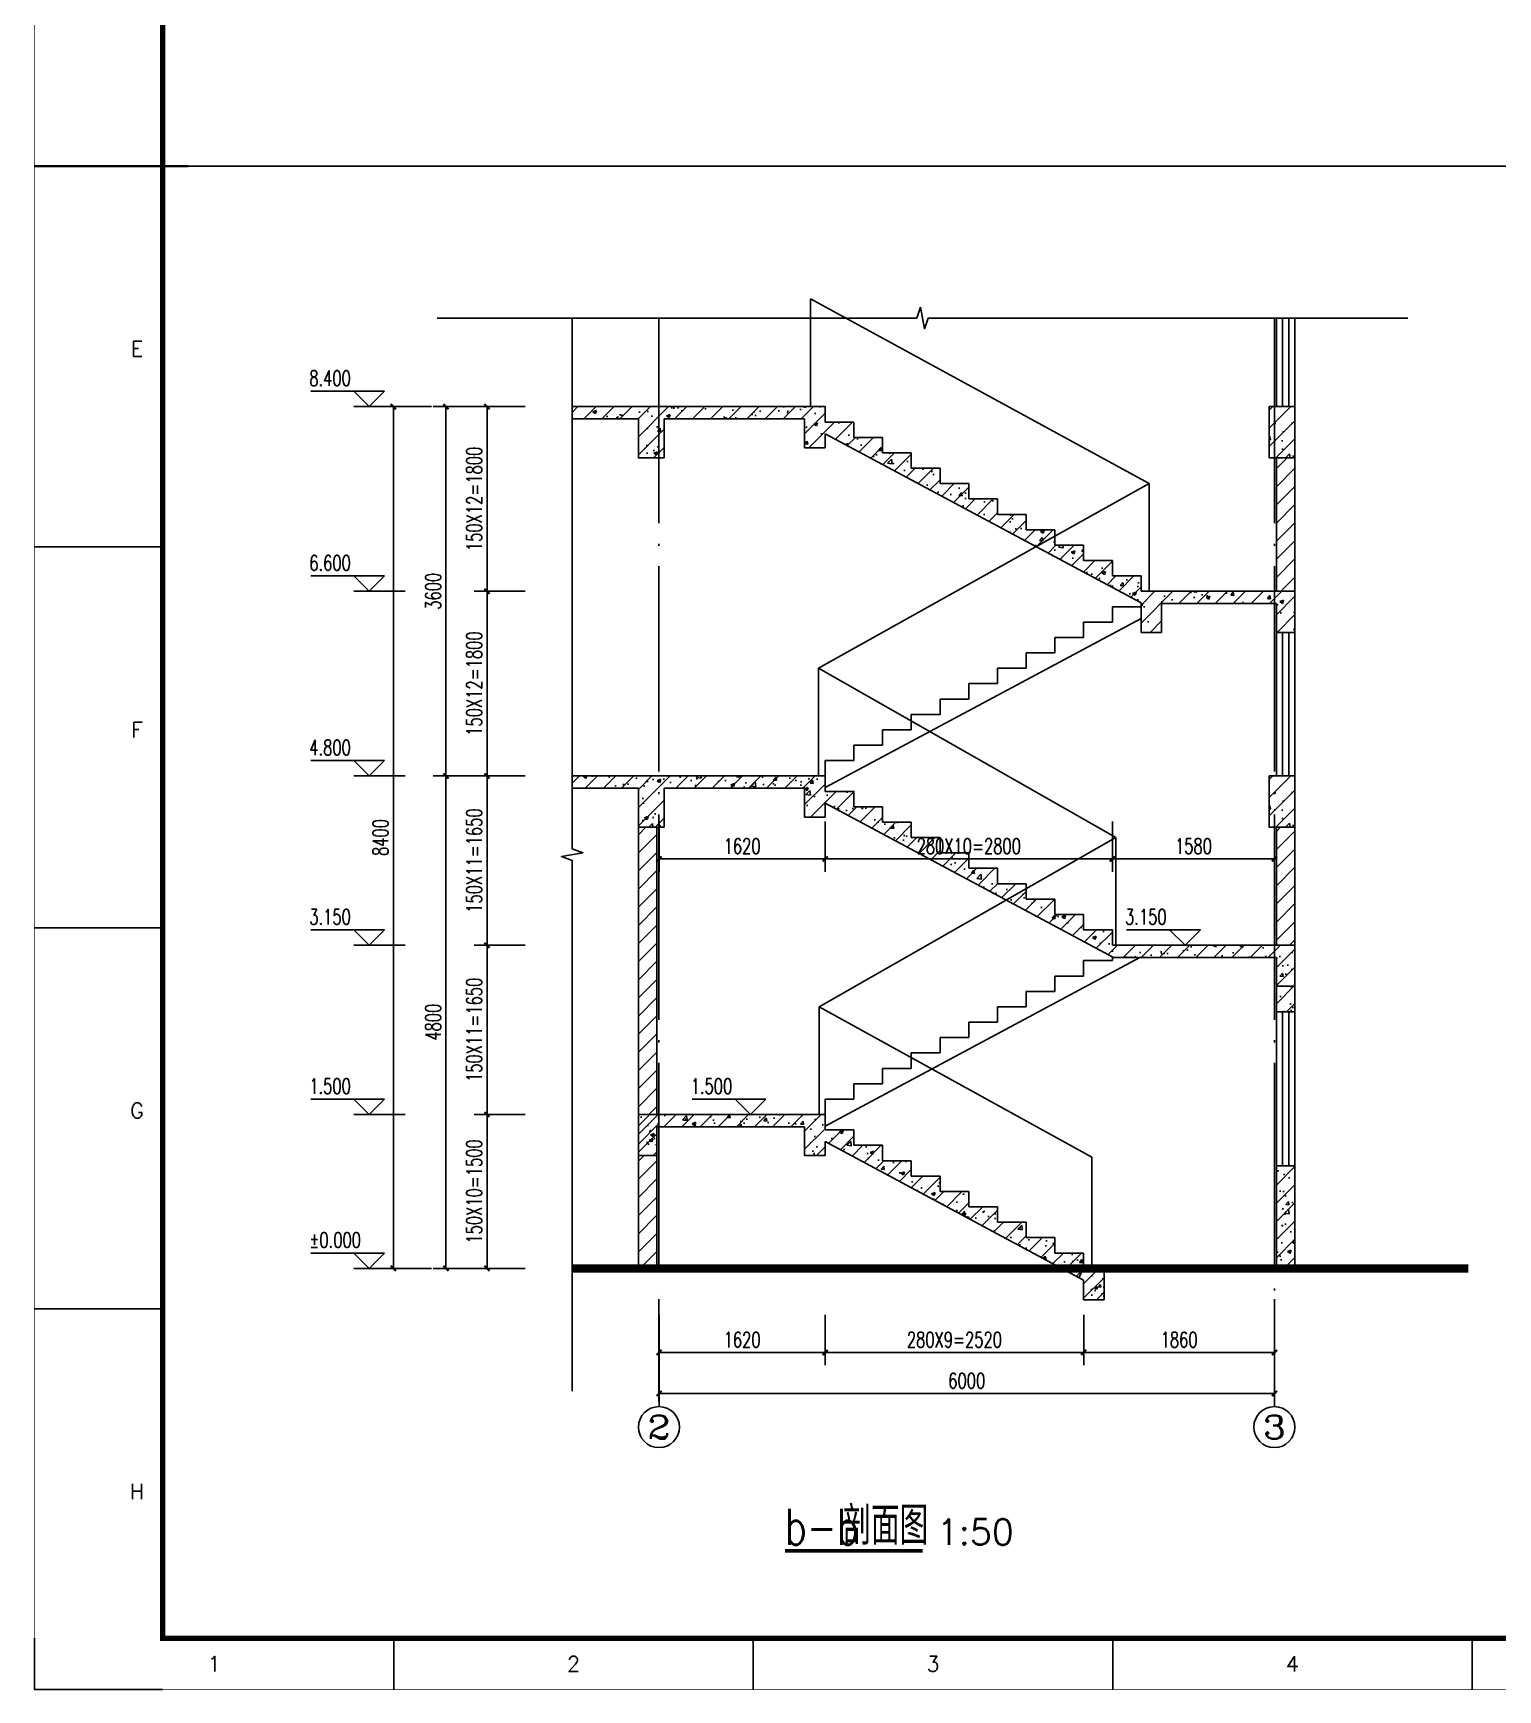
# Model space of a CAD drawing. Header units: millimetres. Extents: x 172649 to 472543, y 238332 to 449264.
# Drawn here: x 206855 to 221135, y 238452 to 254601 of the extents above; entities that cross this region are included whole.
import ezdxf
from ezdxf.enums import TextEntityAlignment as Align

# ---------------------------------------------------------------- set-up
doc = ezdxf.new("R2010")
doc.units = ezdxf.units.MM
doc.header["$LTSCALE"] = 1000
doc.linetypes.add('CENTER', pattern=[2, 1.25, -0.25, 0.25, -0.25])
doc.linetypes.add('DOTE', pattern=[2.42, 2, -0.2, 0.02, -0.2])
for name, color, linetype in [('AXIS', 3, 'Continuous'), ('AXIS_TEXT', 7, 'Continuous'), ('DIM_ELEV', 3, 'Continuous'), ('DIM_SYMB', 3, 'Continuous'), ('DOTE', 1, 'CENTER'), ('PUB_DIM', 3, 'Continuous'), ('PUB_HATCH', 8, 'Continuous'), ('PUB_TEXT', 7, 'Continuous'), ('S_FLOOR', 255, 'Continuous'), ('S_STAIR', 2, 'Continuous'), ('TK', 7, 'Continuous'), ('WALL', 255, 'Continuous'), ('WINDOW', 2, 'Continuous'), ('WINDOW_TEXT', 7, 'Continuous'), ('填充', 8, 'Continuous')]:
    doc.layers.add(name, color=color, linetype=linetype)
doc.styles.add('_TCH_AXIS', font='COMPLEX', dxfattribs={"bigfont": 'GBCBIG'})
doc.styles.add('_TCH_DIM', font='SIMPLEX', dxfattribs={"bigfont": 'GBCBIG'})
doc.styles.add('_TCH_DIM_T3', font='SIMPLEX', dxfattribs={"width": 0.705882, "bigfont": 'GBCBIG'})
doc.styles.add('HZ', font='geditxt.shx', dxfattribs={"width": 0.75, "bigfont": 'hzfs_1.shx'})
doc.styles.get("Standard").update_dxf_attribs({"font": 'txt', "bigfont": 'gbcbig.shx'})
doc.dimstyles.new('_TCH_ARCH&&50', dxfattribs={"dimtxt": 148.75, "dimasz": 50, "dimexe": 125, "dimexo": 150, "dimgap": 50, "dimtad": 1, "dimdec": 0, "dimzin": 0, "dimdsep": 46, "dimtxsty": '_TCH_DIM_T3', "dimblk": 'ARCHTICK', "dimcen": 0.09, "dimclrt": 7, "dimazin": 2, "dimtfac": 1, "dimtdec": 0, "dimtix": 1, "dimtmove": 2, "dimatfit": 3, "dimfxl": 1, "dimtolj": 1, "dimtzin": 0, "dimarcsym": 0})
pattern_1 = [(45, (-32039.42, -106382.88), (-88.388348, 88.388348), []), (50, (-32039.42, -106382.88), (358.6301, -31.37607), [37.5, -412.5]), (355, (-32039.42, -106382.9), (-69.37567, 376.09607), [30, -330]), (100.4514, (-32009.54, -106385.5), (289.2547, 344.71977), [31.8701, -350.57106]), (46.1842, (-32039.42, -106282.9), (533.62052, -82.7595), [56.25, -618.75]), (96.6356, (-31994.96, -106289.8), (467.33135, 487.05894), [47.80514, -525.8565]), (351.1842, (-32039.4, -106282.9), (467.331, 487.0593), [45, -495]), (21, (-31989.42, -106307.88), (298.45353, -201.30945), [37.5, -412.5]), (326, (-31989.42, -106307.9), (121.65767, 362.57502), [30, -330]), (71.4514, (-31964.55, -106324.66), (420.11131, 161.26525), [31.8701, -350.57106]), (37.5, (-32039.42, -106382.88), (6.079928, 166.446927), [0, -326, 0, -335, 0, -331.25]), (7.5, (-32039.42, -106382.88), (131.53477, 197.205856), [0, -191, 0, -318.5, 0, -126.25]), (327.5, (-32150.92, -106382.88), (266.91122, -11.277436), [0, -125, 0, -390, 0, -517.5]), (317.5, (-32200.92, -106382.88), (291.59308, 50.05249), [0, -162.5, 0, -259, 0, -367.5])]
pattern_2 = [(45, (0, 89.76), (-88.388383, 88.388383), [])]
pattern_3 = [(45, (0, 0), (-88.38835, 88.38835), []), (50, (0, 0), (358.6301, -31.37607), [37.5, -412.5]), (355, (0, 0), (-69.37567, 376.09607), [30, -330]), (100.4514, (29.9, -2.6), (289.2547, 344.71977), [31.8701, -350.57106]), (46.1842, (0, 100), (533.6205, -82.7595), [56.25, -618.75]), (96.6356, (44.47, 93.1), (467.33135, 487.0589), [47.8051, -525.8565]), (351.1842, (0, 100), (467.331, 487.0593), [45, -495]), (21, (50, 75), (298.45353, -201.30945), [37.5, -412.5]), (326, (50, 75), (121.65767, 362.57502), [30, -330]), (71.4514, (74.87, 58.22), (420.1113, 161.26525), [31.8701, -350.57106]), (37.5, (0, 0), (6.07993, 166.446927), [0, -326, 0, -335, 0, -331.25]), (7.5, (0, 0), (131.53477, 197.20586), [0, -191, 0, -318.5, 0, -126.25]), (327.5, (-111.5, 0), (266.91122, -11.277436), [0, -125, 0, -390, 0, -517.5]), (317.5, (-161.5, 0), (291.59308, 50.05249), [0, -162.5, 0, -259, 0, -367.5])]

# ---------------------------------------------------------------- blocks, each defined once
blk = doc.blocks.new('GEDI_WK_A1')
at = {"color": 3}
for p, q in [((25, 297), (0, 297)), ((25, 222.75), (0, 222.75)), ((25, 148.5), (0, 148.5)), ((25, 74.25), (0, 74.25)), ((0, 0), (0, 10)), ((70.08, 0), (70.08, 10)), ((140.17, 0), (140.17, 10)), ((210.25, 0), (210.25, 10)), ((280.33, 0), (280.33, 10)), ((25, 0), (0, 0))]:
    blk.add_line(p, q, dxfattribs=at)
for points, const_width in [([(0, 0), (841, 0), (841, 594), (0, 594)], 0.1), ([(25, 10), (831, 10), (831, 584), (25, 584)], 1)]:
    blk.add_lwpolyline(points, close=True, dxfattribs=dict(at, const_width=const_width))
at = {"color": 3, "const_width": 0.5}
blk.add_lwpolyline([(30, 297), (0, 297)], dxfattribs=at)
at = {"color": 3}
for s, p in [('E', (20, 259.88)), ('F', (20, 185.62)), ('G', (20, 111.38)), ('H', (20, 37.12))]:
    blk.add_text(s, height=3, dxfattribs=at).set_placement(p, align=Align.CENTER)
for s, p in [('1', (35.04, 5)), ('2', (105.12, 5)), ('3', (175.21, 5)), ('4', (245.29, 5))]:
    blk.add_text(s, height=3, dxfattribs=at).set_placement(p, align=Align.MIDDLE)
blk = doc.blocks.new('_ArchTick')
at = {"color": 0, "linetype": 'ByBlock', "const_width": 0.4}
blk.add_lwpolyline([(-0.5, -0.5), (0.5, 0.5)], dxfattribs=at)
blk = doc.blocks.new('*D398')
at = {"layer": 'DEFPOINTS', "color": 0}
for p in [(210367, 250960), (210889, 250960), (210889, 242560)]:
    blk.add_point(p, dxfattribs=at)
at = {"layer": 'PUB_DIM', "color": 0, "lineweight": -2}
for p, q in [((210739, 250960), (210242, 250960)), ((210367, 242560), (210367, 250960)), ((210739, 242560), (210242, 242560))]:
    blk.add_line(p, q, dxfattribs=at)
at = {"layer": 'PUB_DIM', "color": 0, "lineweight": -2, "xscale": 50, "yscale": 50, "zscale": 50}
for p, rotation in [((210367, 250960), 90), ((210367, 242560), 270)]:
    blk.add_blockref('_ArchTick', p, dxfattribs=dict(at, rotation=rotation))
at = {"layer": 'PUB_DIM', "color": 7, "insert": (210242, 246760), "char_height": 148.8, "attachment_point": 5, "rotation": 90, "style": '_TCH_DIM_T3'}
blk.add_mtext('\\A1;8400', dxfattribs=at)
blk = doc.blocks.new('*D399')
at = {"layer": 'DEFPOINTS', "color": 0}
for p in [(211280, 244060), (211802, 244060), (211802, 242560)]:
    blk.add_point(p, dxfattribs=at)
at = {"layer": 'PUB_DIM', "color": 0, "lineweight": -2}
for p, q in [((211652, 244060), (211155, 244060)), ((211280, 242560), (211280, 244060)), ((211652, 242560), (211155, 242560))]:
    blk.add_line(p, q, dxfattribs=at)
at = {"layer": 'PUB_DIM', "color": 0, "lineweight": -2, "xscale": 50, "yscale": 50, "zscale": 50}
for p, rotation in [((211280, 244060), 90), ((211280, 242560), 270)]:
    blk.add_blockref('_ArchTick', p, dxfattribs=dict(at, rotation=rotation))
at = {"layer": 'PUB_DIM', "color": 7, "insert": (211155, 243310), "char_height": 148.75, "attachment_point": 5, "rotation": 90, "style": '_TCH_DIM_T3'}
blk.add_mtext('\\A1;150X10=1500', dxfattribs=at)
blk = doc.blocks.new('*D400')
at = {"layer": 'DEFPOINTS', "color": 0}
for p in [(211280, 245710), (211802, 245710), (211802, 244060)]:
    blk.add_point(p, dxfattribs=at)
at = {"layer": 'PUB_DIM', "color": 0, "lineweight": -2}
for p, q in [((211652, 245710), (211155, 245710)), ((211280, 244060), (211280, 245710)), ((211652, 244060), (211155, 244060))]:
    blk.add_line(p, q, dxfattribs=at)
at = {"layer": 'PUB_DIM', "color": 0, "lineweight": -2, "xscale": 50, "yscale": 50, "zscale": 50}
for p, rotation in [((211280, 245710), 90), ((211280, 244060), 270)]:
    blk.add_blockref('_ArchTick', p, dxfattribs=dict(at, rotation=rotation))
at = {"layer": 'PUB_DIM', "color": 7, "insert": (211155, 244885), "char_height": 148.75, "attachment_point": 5, "rotation": 90, "style": '_TCH_DIM_T3'}
blk.add_mtext('\\A1;150X11=1650', dxfattribs=at)
blk = doc.blocks.new('*D401')
at = {"layer": 'DEFPOINTS', "color": 0}
for p in [(211280, 247360), (211802, 247360), (211802, 245710)]:
    blk.add_point(p, dxfattribs=at)
at = {"layer": 'PUB_DIM', "color": 0, "lineweight": -2}
for p, q in [((211652, 247360), (211155, 247360)), ((211280, 245710), (211280, 247360)), ((211652, 245710), (211155, 245710))]:
    blk.add_line(p, q, dxfattribs=at)
at = {"layer": 'PUB_DIM', "color": 0, "lineweight": -2, "xscale": 50, "yscale": 50, "zscale": 50}
for p, rotation in [((211280, 247360), 90), ((211280, 245710), 270)]:
    blk.add_blockref('_ArchTick', p, dxfattribs=dict(at, rotation=rotation))
at = {"layer": 'PUB_DIM', "color": 7, "insert": (211155, 246535), "char_height": 148.75, "attachment_point": 5, "rotation": 90, "style": '_TCH_DIM_T3'}
blk.add_mtext('\\A1;150X11=1650', dxfattribs=at)
blk = doc.blocks.new('*D402')
at = {"layer": 'DEFPOINTS', "color": 0}
for p in [(211280, 249160), (211802, 249160), (211802, 247360)]:
    blk.add_point(p, dxfattribs=at)
at = {"layer": 'PUB_DIM', "color": 0, "lineweight": -2}
for p, q in [((211652, 249160), (211155, 249160)), ((211280, 247360), (211280, 249160)), ((211652, 247360), (211155, 247360))]:
    blk.add_line(p, q, dxfattribs=at)
at = {"layer": 'PUB_DIM', "color": 0, "lineweight": -2, "xscale": 50, "yscale": 50, "zscale": 50}
for p, rotation in [((211280, 249160), 90), ((211280, 247360), 270)]:
    blk.add_blockref('_ArchTick', p, dxfattribs=dict(at, rotation=rotation))
at = {"layer": 'PUB_DIM', "color": 7, "insert": (211155, 248260), "char_height": 148.75, "attachment_point": 5, "rotation": 90, "style": '_TCH_DIM_T3'}
blk.add_mtext('\\A1;150X12=1800', dxfattribs=at)
blk = doc.blocks.new('*D403')
at = {"layer": 'DEFPOINTS', "color": 0}
for p in [(211280, 250960), (211802, 250960), (211802, 249160)]:
    blk.add_point(p, dxfattribs=at)
at = {"layer": 'PUB_DIM', "color": 0, "lineweight": -2}
for p, q in [((211652, 250960), (211155, 250960)), ((211280, 249160), (211280, 250960)), ((211652, 249160), (211155, 249160))]:
    blk.add_line(p, q, dxfattribs=at)
at = {"layer": 'PUB_DIM', "color": 0, "lineweight": -2, "xscale": 50, "yscale": 50, "zscale": 50}
for p, rotation in [((211280, 250960), 90), ((211280, 249160), 270)]:
    blk.add_blockref('_ArchTick', p, dxfattribs=dict(at, rotation=rotation))
at = {"layer": 'PUB_DIM', "color": 7, "insert": (211155, 250060), "char_height": 148.75, "attachment_point": 5, "rotation": 90, "style": '_TCH_DIM_T3'}
blk.add_mtext('\\A1;150X12=1800', dxfattribs=at)
blk = doc.blocks.new('*D404')
at = {"layer": 'DEFPOINTS', "color": 0}
for p in [(210880, 247360), (211402, 247360), (211402, 242560)]:
    blk.add_point(p, dxfattribs=at)
at = {"layer": 'PUB_DIM', "color": 0, "lineweight": -2}
for p, q in [((211252, 247360), (210755, 247360)), ((210880, 242560), (210880, 247360)), ((211252, 242560), (210755, 242560))]:
    blk.add_line(p, q, dxfattribs=at)
at = {"layer": 'PUB_DIM', "color": 0, "lineweight": -2, "xscale": 50, "yscale": 50, "zscale": 50}
for p, rotation in [((210880, 247360), 90), ((210880, 242560), 270)]:
    blk.add_blockref('_ArchTick', p, dxfattribs=dict(at, rotation=rotation))
at = {"layer": 'PUB_DIM', "color": 7, "insert": (210755, 244960), "char_height": 148.8, "attachment_point": 5, "rotation": 90, "style": '_TCH_DIM_T3'}
blk.add_mtext('\\A1;4800', dxfattribs=at)
blk = doc.blocks.new('*D405')
at = {"layer": 'DEFPOINTS', "color": 0}
for p in [(210880, 250960), (211402, 250960), (211402, 247360)]:
    blk.add_point(p, dxfattribs=at)
at = {"layer": 'PUB_DIM', "color": 0, "lineweight": -2}
for p, q in [((211252, 250960), (210755, 250960)), ((210880, 247360), (210880, 250960)), ((211252, 247360), (210755, 247360))]:
    blk.add_line(p, q, dxfattribs=at)
at = {"layer": 'PUB_DIM', "color": 0, "lineweight": -2, "xscale": 50, "yscale": 50, "zscale": 50}
for p, rotation in [((210880, 250960), 90), ((210880, 247360), 270)]:
    blk.add_blockref('_ArchTick', p, dxfattribs=dict(at, rotation=rotation))
at = {"layer": 'PUB_DIM', "color": 7, "insert": (210755, 249160), "char_height": 148.8, "attachment_point": 5, "rotation": 90, "style": '_TCH_DIM_T3'}
blk.add_mtext('\\A1;3600', dxfattribs=at)
blk = doc.blocks.new('*D406')
at = {"layer": 'AXIS', "color": 0, "lineweight": -2}
for p, q in [((212957, 246917), (212957, 246426)), ((214577, 246917), (214577, 246426)), ((212957, 246551), (214577, 246551))]:
    blk.add_line(p, q, dxfattribs=at)
at = {"layer": 'DEFPOINTS', "color": 0}
for p in [(212957, 247067), (214577, 247067), (214577, 246551)]:
    blk.add_point(p, dxfattribs=at)
at = {"layer": 'AXIS', "color": 0, "lineweight": -2, "xscale": 50, "yscale": 50, "zscale": 50, "rotation": 180}
blk.add_blockref('_ArchTick', (212957, 246551), dxfattribs=at)
at = {"layer": 'AXIS', "color": 0, "lineweight": -2, "xscale": 50, "yscale": 50, "zscale": 50}
blk.add_blockref('_ArchTick', (214577, 246551), dxfattribs=at)
at = {"layer": 'AXIS', "color": 7, "insert": (213767, 246676), "char_height": 148.8, "attachment_point": 5, "style": '_TCH_DIM_T3'}
blk.add_mtext('\\A1;1620', dxfattribs=at)
blk = doc.blocks.new('*D407')
at = {"layer": 'AXIS', "color": 0, "lineweight": -2}
for p, q in [((214577, 246917), (214577, 246426)), ((217377, 246917), (217377, 246426)), ((214577, 246551), (217377, 246551))]:
    blk.add_line(p, q, dxfattribs=at)
at = {"layer": 'DEFPOINTS', "color": 0}
for p in [(214577, 247067), (217377, 247067), (217377, 246551)]:
    blk.add_point(p, dxfattribs=at)
at = {"layer": 'AXIS', "color": 0, "lineweight": -2, "xscale": 50, "yscale": 50, "zscale": 50, "rotation": 180}
blk.add_blockref('_ArchTick', (214577, 246551), dxfattribs=at)
at = {"layer": 'AXIS', "color": 0, "lineweight": -2, "xscale": 50, "yscale": 50, "zscale": 50}
blk.add_blockref('_ArchTick', (217377, 246551), dxfattribs=at)
at = {"layer": 'AXIS', "color": 7, "insert": (215977, 246676), "char_height": 148.75, "attachment_point": 5, "style": '_TCH_DIM_T3'}
blk.add_mtext('\\A1;280X10=2800', dxfattribs=at)
blk = doc.blocks.new('*D408')
at = {"layer": 'AXIS', "color": 0, "lineweight": -2}
for p, q in [((217377, 246917), (217377, 246426)), ((218957, 246917), (218957, 246426)), ((217377, 246551), (218957, 246551))]:
    blk.add_line(p, q, dxfattribs=at)
at = {"layer": 'DEFPOINTS', "color": 0}
for p in [(217377, 247067), (218957, 247067), (218957, 246551)]:
    blk.add_point(p, dxfattribs=at)
at = {"layer": 'AXIS', "color": 0, "lineweight": -2, "xscale": 50, "yscale": 50, "zscale": 50, "rotation": 180}
blk.add_blockref('_ArchTick', (217377, 246551), dxfattribs=at)
at = {"layer": 'AXIS', "color": 0, "lineweight": -2, "xscale": 50, "yscale": 50, "zscale": 50}
blk.add_blockref('_ArchTick', (218957, 246551), dxfattribs=at)
at = {"layer": 'AXIS', "color": 7, "insert": (218167, 246676), "char_height": 148.8, "attachment_point": 5, "style": '_TCH_DIM_T3'}
blk.add_mtext('\\A1;1580', dxfattribs=at)
blk = doc.blocks.new('*D409')
at = {"layer": 'DEFPOINTS', "color": 0}
for p in [(212957, 242256), (214577, 242256), (214577, 241741)]:
    blk.add_point(p, dxfattribs=at)
at = {"layer": 'WALL', "color": 0, "lineweight": -2}
for p, q in [((212957, 242106), (212957, 241616)), ((214577, 242106), (214577, 241616)), ((212957, 241741), (214577, 241741))]:
    blk.add_line(p, q, dxfattribs=at)
at = {"layer": 'WALL', "color": 0, "lineweight": -2, "xscale": 50, "yscale": 50, "zscale": 50, "rotation": 180}
blk.add_blockref('_ArchTick', (212957, 241741), dxfattribs=at)
at = {"layer": 'WALL', "color": 0, "lineweight": -2, "xscale": 50, "yscale": 50, "zscale": 50}
blk.add_blockref('_ArchTick', (214577, 241741), dxfattribs=at)
at = {"layer": 'WALL', "color": 7, "insert": (213767, 241865), "char_height": 148.8, "attachment_point": 5, "style": '_TCH_DIM_T3'}
blk.add_mtext('\\A1;1620', dxfattribs=at)
blk = doc.blocks.new('*D410')
at = {"layer": 'DEFPOINTS', "color": 0}
for p in [(214577, 242256), (217097, 242256), (217097, 241741)]:
    blk.add_point(p, dxfattribs=at)
at = {"layer": 'WALL', "color": 0, "lineweight": -2}
for p, q in [((214577, 242106), (214577, 241616)), ((217097, 242106), (217097, 241616)), ((214577, 241741), (217097, 241741))]:
    blk.add_line(p, q, dxfattribs=at)
at = {"layer": 'WALL', "color": 0, "lineweight": -2, "xscale": 50, "yscale": 50, "zscale": 50, "rotation": 180}
blk.add_blockref('_ArchTick', (214577, 241741), dxfattribs=at)
at = {"layer": 'WALL', "color": 0, "lineweight": -2, "xscale": 50, "yscale": 50, "zscale": 50}
blk.add_blockref('_ArchTick', (217097, 241741), dxfattribs=at)
at = {"layer": 'WALL', "color": 7, "insert": (215837, 241865), "char_height": 148.75, "attachment_point": 5, "style": '_TCH_DIM_T3'}
blk.add_mtext('\\A1;280X9=2520', dxfattribs=at)
blk = doc.blocks.new('*D411')
at = {"layer": 'DEFPOINTS', "color": 0}
for p in [(217097, 242256), (218957, 242256), (218957, 241741)]:
    blk.add_point(p, dxfattribs=at)
at = {"layer": 'WALL', "color": 0, "lineweight": -2}
for p, q in [((217097, 242106), (217097, 241616)), ((218957, 242106), (218957, 241616)), ((217097, 241741), (218957, 241741))]:
    blk.add_line(p, q, dxfattribs=at)
at = {"layer": 'WALL', "color": 0, "lineweight": -2, "xscale": 50, "yscale": 50, "zscale": 50, "rotation": 180}
blk.add_blockref('_ArchTick', (217097, 241741), dxfattribs=at)
at = {"layer": 'WALL', "color": 0, "lineweight": -2, "xscale": 50, "yscale": 50, "zscale": 50}
blk.add_blockref('_ArchTick', (218957, 241741), dxfattribs=at)
at = {"layer": 'WALL', "color": 7, "insert": (218027, 241865), "char_height": 148.8, "attachment_point": 5, "style": '_TCH_DIM_T3'}
blk.add_mtext('\\A1;1860', dxfattribs=at)
blk = doc.blocks.new('*D412')
at = {"layer": 'AXIS', "color": 0, "lineweight": -2}
for p, q in [((212957, 241706), (212957, 241216)), ((218957, 241706), (218957, 241216)), ((212957, 241341), (218957, 241341))]:
    blk.add_line(p, q, dxfattribs=at)
at = {"layer": 'DEFPOINTS', "color": 0}
for p in [(212957, 241856), (218957, 241856), (218957, 241341)]:
    blk.add_point(p, dxfattribs=at)
at = {"layer": 'AXIS', "color": 0, "lineweight": -2, "xscale": 50, "yscale": 50, "zscale": 50, "rotation": 180}
blk.add_blockref('_ArchTick', (212957, 241341), dxfattribs=at)
at = {"layer": 'AXIS', "color": 0, "lineweight": -2, "xscale": 50, "yscale": 50, "zscale": 50}
blk.add_blockref('_ArchTick', (218957, 241341), dxfattribs=at)
at = {"layer": 'AXIS', "color": 7, "insert": (215957, 241465), "char_height": 148.8, "attachment_point": 5, "style": '_TCH_DIM_T3'}
blk.add_mtext('\\A1;6000', dxfattribs=at)

msp = doc.modelspace()

# ---------------------------------------------------------------- hatches: boundary and pattern name
at = {"layer": 'PUB_HATCH'}
h = msp.add_hatch(dxfattribs=at)
h.set_pattern_fill('钢筋混凝土', color=256, scale=50, style=0)
h.set_pattern_definition(pattern_1)
h.paths.add_polyline_path([(217656.6, 248759.8), (217856.6, 248759.8), (217856.6, 249039.8), (218976.6, 249039.8), (218976.6, 248759.8), (219156.6, 248759.8), (219156.6, 249159.8), (217656.6, 249159.8), (217656.6, 249309.8), (217376.6, 249309.8), (217376.6, 249459.8), (217096.6, 249459.8), (217096.6, 249609.8), (216816.6, 249609.8), (216816.6, 249759.8), (216536.6, 249759.8), (216536.6, 249909.8), (216256.6, 249909.8), (216256.6, 250059.8), (215976.6, 250059.8), (215976.6, 250209.8), (215696.6, 250209.8), (215696.6, 250359.8), (215416.6, 250359.8), (215416.6, 250509.8), (215136.6, 250509.8), (215136.6, 250659.8), (214856.6, 250659.8), (214856.6, 250809.8), (214576.6, 250809.8), (214576.6, 250959.8), (212110.5, 250959.8), (212110.5, 250839.8), (212756.6, 250839.8), (212756.6, 250459.8), (213006.6, 250459.8), (213006.6, 250839.8), (214376.6, 250839.8), (214376.6, 250559.8), (214576.6, 250559.8), (214576.6, 250696.4), (217656.6, 249046.4)])
h = msp.add_hatch(dxfattribs=at)
h.set_pattern_fill('钢筋混凝土', color=256, scale=50, style=0)
h.set_pattern_definition([(45, (-14212.75, -100102.99), (-88.388348, 88.388348), []), (50, (-14212.75, -100103), (358.6301, -31.37607), [37.5, -412.5]), (355, (-14212.75, -100103), (-69.37567, 376.09607), [30, -330]), (100.4514, (-14182.87, -100105.6), (289.2547, 344.71977), [31.8701, -350.57106]), (46.1842, (-14212.75, -100003), (533.62052, -82.7595), [56.25, -618.75]), (96.6356, (-14168.3, -100009.9), (467.33135, 487.05894), [47.80514, -525.8565]), (351.1842, (-14212.75, -100003), (467.331, 487.0593), [45, -495]), (21, (-14162.75, -100028), (298.45353, -201.30945), [37.5, -412.5]), (326, (-14162.75, -100028), (121.65767, 362.57502), [30, -330]), (71.4514, (-14137.88, -100044.77), (420.11131, 161.26525), [31.8701, -350.57106]), (37.5, (-14212.75, -100102.99), (6.079928, 166.446927), [0, -326, 0, -335, 0, -331.25]), (7.5, (-14212.75, -100103), (131.53477, 197.205856), [0, -191, 0, -318.5, 0, -126.25]), (327.5, (-14324.25, -100102.99), (266.91122, -11.277436), [0, -125, 0, -390, 0, -517.5]), (317.5, (-14374.25, -100103), (291.59308, 50.05249), [0, -162.5, 0, -259, 0, -367.5])])
h.paths.add_polyline_path([(219156.6, 250959.8), (218906.6, 250959.8), (218906.6, 250459.8), (219156.6, 250459.8)])
h = msp.add_hatch(dxfattribs=at)
h.set_pattern_fill('钢筋混凝土', color=256, scale=50, style=0)
h.set_pattern_definition(pattern_3)
h.paths.add_polyline_path([(214376.6, 246959.8), (214576.6, 246959.8), (214576.6, 247096.4), (217388.8, 245589.8), (218976.6, 245589.8), (218976.6, 245309.8), (219156.6, 245309.8), (219156.6, 245709.8), (217376.6, 245709.8), (217376.6, 245859.8), (217096.6, 245859.8), (217096.6, 246009.8), (216816.6, 246009.8), (216816.6, 246159.8), (216536.6, 246159.8), (216536.6, 246309.8), (216256.6, 246309.8), (216256.6, 246459.8), (215976.6, 246459.8), (215976.6, 246609.8), (215696.6, 246609.8), (215696.6, 246759.8), (215416.6, 246759.8), (215416.6, 246909.8), (215136.6, 246909.8), (215136.6, 247059.8), (214856.6, 247059.8), (214856.6, 247209.8), (214576.6, 247209.8), (214576.6, 247359.8), (212110.5, 247359.8), (212110.5, 247239.8), (212756.6, 247239.8), (212756.6, 246859.8), (213006.6, 246859.8), (213006.6, 247239.8), (214376.6, 247239.8)])
h = msp.add_hatch(dxfattribs=at)
h.set_pattern_fill('钢筋混凝土', color=256, scale=50, style=0)
h.set_pattern_definition([(45, (-14212.75, -103702.99), (-88.388348, 88.388348), []), (50, (-14212.75, -103703), (358.6301, -31.37607), [37.5, -412.5]), (355, (-14212.75, -103703), (-69.37567, 376.09607), [30, -330]), (100.4514, (-14182.87, -103705.6), (289.2547, 344.71977), [31.8701, -350.57106]), (46.1842, (-14212.75, -103603), (533.62052, -82.7595), [56.25, -618.75]), (96.6356, (-14168.3, -103609.9), (467.33135, 487.05894), [47.80514, -525.8565]), (351.1842, (-14212.75, -103603), (467.331, 487.0593), [45, -495]), (21, (-14162.75, -103628), (298.45353, -201.30945), [37.5, -412.5]), (326, (-14162.75, -103628), (121.65767, 362.57502), [30, -330]), (71.4514, (-14137.88, -103644.77), (420.11131, 161.26525), [31.8701, -350.57106]), (37.5, (-14212.75, -103702.99), (6.079928, 166.446927), [0, -326, 0, -335, 0, -331.25]), (7.5, (-14212.75, -103703), (131.53477, 197.205856), [0, -191, 0, -318.5, 0, -126.25]), (327.5, (-14324.25, -103702.99), (266.91122, -11.277436), [0, -125, 0, -390, 0, -517.5]), (317.5, (-14374.25, -103703), (291.59308, 50.05249), [0, -162.5, 0, -259, 0, -367.5])])
h.paths.add_polyline_path([(219156.6, 247359.8), (218906.6, 247359.8), (218906.6, 246859.8), (219156.6, 246859.8)])
h = msp.add_hatch(dxfattribs=at)
h.set_pattern_fill('钢筋混凝土', color=256, scale=50, style=0)
h.set_pattern_definition(pattern_3)
h.paths.add_polyline_path([(219156.6, 243559.8), (218976.6, 243559.8), (218976.6, 242559.8), (219156.6, 242559.8)])
h.paths.add_polyline_path([(218976.6, 245059.8), (219156.6, 245059.8), (219156.6, 245309.8), (218976.6, 245309.8)])
h = msp.add_hatch(dxfattribs=at)
h.set_pattern_fill('钢筋混凝土', color=256, scale=50, style=0)
h.set_pattern_definition(pattern_1)
h.paths.add_polyline_path([(212936.6, 243939.8), (212956.6, 243939.8), (212956.6, 244059.8), (212756.6, 244059.8), (212756.6, 243759.8), (212936.6, 243759.8)])
h = msp.add_hatch(dxfattribs=at)
h.set_pattern_fill('钢筋混凝土', color=256, scale=50, style=0)
h.set_pattern_definition(pattern_3)
h.paths.add_polyline_path([(217049.4, 242471.7), (217096.6, 242559.8), (217096.6, 242709.8), (216816.6, 242709.8), (216816.6, 242859.8), (216536.6, 242859.8), (216536.6, 243009.8), (216256.6, 243009.8), (216256.6, 243159.8), (215976.6, 243159.8), (215976.6, 243309.8), (215696.6, 243309.8), (215696.6, 243459.8), (215416.6, 243459.8), (215416.6, 243609.8), (215136.6, 243609.8), (215136.6, 243759.8), (214856.6, 243759.8), (214856.6, 243909.8), (214576.6, 243909.8), (214576.6, 244059.8), (212756.6, 244059.8), (212756.6, 243659.8), (212936.6, 243659.8), (212936.6, 243939.8), (214376.6, 243939.8), (214376.6, 243659.8), (214576.6, 243659.8), (214576.6, 243796.4)])
h = msp.add_hatch(dxfattribs=at)
h.set_pattern_fill('钢筋混凝土', color=256, scale=40, style=0)
h.set_pattern_definition([(45, (0, 0), (-70.710678, 70.710678), []), (50, (0, 0), (286.90407, -25.10085), [30, -330]), (355, (0, 0), (-55.50053, 300.87685), [24, -264]), (100.4514, (23.9, -2.1), (231.40375, 275.77582), [25.49608, -280.45684]), (46.1842, (0, 80), (426.89642, -66.2076), [45, -495]), (96.6356, (35.57, 74.5), (373.8651, 389.64715), [38.2441, -420.6852]), (351.1842, (0, 80), (373.8648, 389.64744), [36, -396]), (21, (40, 60), (238.76282, -161.04756), [30, -330]), (326, (40, 60), (97.32613, 290.06002), [24, -264]), (71.4514, (59.9, 46.58), (336.08905, 129.0122), [25.49608, -280.45684]), (37.5, (0, 0), (4.863942, 133.15754), [0, -260.8, 0, -268, 0, -265]), (7.5, (0, 0), (105.227815, 157.764685), [0, -152.8, 0, -254.8, 0, -101]), (327.5, (-89.2, 0), (213.528974, -9.02195), [0, -100, 0, -312, 0, -414]), (317.5, (-129.2, 0), (233.27447, 40.04199), [0, -130, 0, -207.2, 0, -294])])
h.paths.add_polyline_path([(217096.6, 242253.5), (217296.6, 242253.5), (217296.6, 242559.8), (217096.6, 242559.8)])
at = {"layer": '填充'}
h = msp.add_hatch(dxfattribs=at)
h.set_pattern_fill('普通砖', color=256, scale=50, style=0)
h.set_pattern_definition(pattern_2)
h.paths.add_polyline_path([(218976.6, 249159.8), (219156.6, 249159.8), (219156.6, 250459.8), (218976.6, 250459.8)])
h = msp.add_hatch(dxfattribs=at)
h.set_pattern_fill('普通砖', color=256, scale=50, style=0)
h.set_pattern_definition(pattern_2)
h.paths.add_polyline_path([(212936.6, 246859.8), (212756.6, 246859.8), (212756.6, 244059.8), (212936.6, 244059.8)])
h = msp.add_hatch(dxfattribs=at)
h.set_pattern_fill('普通砖', color=256, scale=50, style=0)
h.set_pattern_definition(pattern_2)
h.paths.add_polyline_path([(219156.6, 246859.8), (218976.6, 246859.8), (218976.6, 245709.8), (219156.6, 245709.8)])
h = msp.add_hatch(dxfattribs=at)
h.set_pattern_fill('普通砖', color=256, scale=50, style=0)
h.set_pattern_definition(pattern_2)
h.paths.add_polyline_path([(212936.6, 243659.8), (212756.6, 243659.8), (212756.6, 242559.8), (212936.6, 242559.8)])

# ---------------------------------------------------------------- linework, layer by layer
at = {"layer": 'AXIS'}
for p, q in [((212956.6, 242259.6), (212956.6, 241265.1)), ((218956.6, 242259.6), (218956.6, 241265.1))]:
    msp.add_line(p, q, dxfattribs=at)
for centre in [(212956.6, 241013), (218956.6, 241013)]:
    msp.add_circle(centre, 200, dxfattribs=at)
at = {"layer": 'DIM_ELEV'}
for p, q in [((210281.8, 251109.8), (209562.6, 251109.8)), ((210131.8, 250959.8), (209981.8, 251109.8)), ((210481.8, 250959.8), (209981.8, 250959.8)), ((210131.8, 250959.8), (210281.8, 251109.8)), ((210281.8, 249309.8), (209562.6, 249309.8)), ((210131.8, 249159.8), (209981.8, 249309.8)), ((210131.8, 249159.8), (210281.8, 249309.8)), ((210481.8, 249159.8), (209981.8, 249159.8)), ((210281.8, 247509.8), (209562.6, 247509.8)), ((210131.8, 247359.8), (209981.8, 247509.8)), ((210131.8, 247359.8), (210281.8, 247509.8)), ((210481.8, 247359.8), (209981.8, 247359.8)), ((210281.8, 245859.8), (209562.6, 245859.8)), ((210131.8, 245709.8), (209981.8, 245859.8)), ((210131.8, 245709.8), (210281.8, 245859.8)), ((218235.2, 245859.8), (217516, 245859.8)), ((218085.2, 245709.8), (217935.2, 245859.8)), ((218085.2, 245709.8), (218235.2, 245859.8)), ((210481.8, 245709.8), (209981.8, 245709.8)), ((218435.2, 245709.8), (217935.2, 245709.8)), ((210281.8, 244209.8), (209562.6, 244209.8)), ((210131.8, 244059.8), (209981.8, 244209.8)), ((210131.8, 244059.8), (210281.8, 244209.8)), ((213999.9, 244209.8), (213280.7, 244209.8)), ((213849.9, 244059.8), (213699.9, 244209.8)), ((213849.9, 244059.8), (213999.9, 244209.8)), ((210481.8, 244059.8), (209981.8, 244059.8)), ((214199.9, 244059.8), (213699.9, 244059.8)), ((210281.8, 242709.8), (209562.6, 242709.8)), ((210131.8, 242559.8), (209981.8, 242709.8)), ((210481.8, 242559.8), (209981.8, 242559.8)), ((210131.8, 242559.8), (210281.8, 242709.8))]:
    msp.add_line(p, q, dxfattribs=at)
at = {"layer": 'DIM_SYMB'}
for points in [[(210794.1, 251823.5), (215469.2, 251823.5), (215507.4, 251928.5), (215544.5, 251718.5), (215581.7, 251823.5), (220256.9, 251823.5)], [(212110.5, 241362.3), (212110.5, 246536.6), (212005.5, 246574.8), (212215.5, 246611.8), (212110.5, 246649.1), (212110.5, 251823.5)]]:
    msp.add_lwpolyline(points, dxfattribs=at)
at = {"layer": 'DIM_SYMB', "const_width": 35}
msp.add_lwpolyline([(214184.9, 239806.9), (215525.9, 239806.9)], dxfattribs=at)
at = {"layer": 'DOTE', "linetype": 'DOTE'}
for p, q in [((212956.6, 251823.5), (212956.6, 242363)), ((218956.6, 251823.5), (218956.6, 242259.6))]:
    msp.add_line(p, q, dxfattribs=at)
at = {"layer": 'PUB_HATCH'}
msp.add_line((208117.7, 253304.4), (232070, 253304.4), dxfattribs=at)
at = {"layer": 'S_FLOOR'}
msp.add_line((217376.6, 245559.8), (217376.6, 245596.4), dxfattribs=at)
at = {"layer": 'S_STAIR'}
for p, q in [((217656.6, 248896.4), (214576.6, 247246.4)), ((217096.6, 248709.8), (217096.6, 248859.8)), ((217096.6, 248859.8), (217376.6, 248859.8)), ((217376.6, 248859.8), (217376.6, 249009.8)), ((217376.6, 249009.8), (217656.6, 249009.8)), ((216816.6, 248559.8), (216816.6, 248709.8)), ((216816.6, 248709.8), (217096.6, 248709.8)), ((216536.6, 248409.8), (216536.6, 248559.8)), ((216536.6, 248559.8), (216816.6, 248559.8)), ((216256.6, 248259.8), (216256.6, 248409.8)), ((216256.6, 248409.8), (216536.6, 248409.8)), ((215976.6, 248109.8), (215976.6, 248259.8)), ((215976.6, 248259.8), (216256.6, 248259.8)), ((215696.6, 247959.8), (215696.6, 248109.8)), ((215696.6, 248109.8), (215976.6, 248109.8)), ((215416.6, 247809.8), (215416.6, 247959.8)), ((215416.6, 247959.8), (215696.6, 247959.8)), ((215136.6, 247659.8), (215136.6, 247809.8)), ((215136.6, 247809.8), (215416.6, 247809.8)), ((214856.6, 247509.8), (214856.6, 247659.8)), ((214856.6, 247659.8), (215136.6, 247659.8)), ((214576.6, 247359.8), (214576.6, 247509.8)), ((214576.6, 247509.8), (214856.6, 247509.8)), ((217644.4, 245589.8), (214576.6, 243946.4)), ((217096.6, 245409.8), (217096.6, 245559.8)), ((217096.6, 245559.8), (217376.6, 245559.8)), ((216816.6, 245259.8), (216816.6, 245409.8)), ((216816.6, 245409.8), (217096.6, 245409.8)), ((216536.6, 245109.8), (216536.6, 245259.8)), ((216536.6, 245259.8), (216816.6, 245259.8)), ((216256.6, 244959.8), (216256.6, 245109.8)), ((216256.6, 245109.8), (216536.6, 245109.8)), ((215976.6, 244809.8), (215976.6, 244959.8)), ((215976.6, 244959.8), (216256.6, 244959.8)), ((215416.6, 244509.8), (215416.6, 244659.8)), ((215416.6, 244659.8), (215696.6, 244659.8)), ((215696.6, 244659.8), (215696.6, 244809.8)), ((215696.6, 244809.8), (215976.6, 244809.8)), ((215136.6, 244359.8), (215136.6, 244509.8)), ((215136.6, 244509.8), (215416.6, 244509.8)), ((214856.6, 244209.8), (214856.6, 244359.8)), ((214856.6, 244359.8), (215136.6, 244359.8)), ((214576.6, 244059.8), (214576.6, 244209.8)), ((214576.6, 244209.8), (214856.6, 244209.8))]:
    msp.add_line(p, q, dxfattribs=at)
at = {"layer": 'TK'}
for p, q in [((214434, 250959.8), (214434, 252009.8)), ((217735, 250209.8), (214434, 252009.8)), ((214513.2, 248409.8), (217735, 250209.8)), ((217735, 249159.8), (217735, 250209.8)), ((214513.2, 247359.8), (214513.2, 248409.8)), ((217411.9, 246759.8), (214513.2, 248409.8)), ((214516.7, 245109.8), (217411.9, 246759.8)), ((217411.9, 246759.8), (217411.9, 245709.8)), ((214516.7, 244059.8), (214516.7, 245109.8)), ((214516.7, 245109.8), (217177.1, 243644.1)), ((217177.1, 242559.8), (217177.1, 243644.1))]:
    msp.add_line(p, q, dxfattribs=at)
at = {"layer": 'TK', "const_width": 80}
msp.add_lwpolyline([(212110.5, 242559.8), (220846.2, 242559.8)], dxfattribs=at)
at = {"layer": 'WALL'}
for p, q in [((214576.6, 250959.8), (212110.5, 250959.8)), ((214576.6, 250809.8), (214576.6, 250959.8)), ((219156.6, 250959.8), (219156.6, 248759.8)), ((212110.5, 250839.8), (212756.6, 250839.8)), ((213006.6, 250839.8), (214376.6, 250839.8)), ((214376.6, 250559.8), (214376.6, 250839.8)), ((214856.6, 250809.8), (214576.6, 250809.8)), ((214856.6, 250659.8), (214856.6, 250809.8)), ((214576.6, 250696.4), (217656.6, 249046.4)), ((214576.6, 250696.4), (214576.6, 250559.8)), ((215136.6, 250659.8), (214856.6, 250659.8)), ((215136.6, 250509.8), (215136.6, 250659.8)), ((214576.6, 250559.8), (214376.6, 250559.8)), ((215416.6, 250509.8), (215136.6, 250509.8)), ((215416.6, 250359.8), (215416.6, 250509.8)), ((215696.6, 250359.8), (215416.6, 250359.8)), ((215696.6, 250209.8), (215696.6, 250359.8)), ((218976.6, 250459.8), (218976.6, 249159.8)), ((218976.6, 250459.8), (218976.6, 249159.8)), ((215976.6, 250209.8), (215696.6, 250209.8)), ((215976.6, 250059.8), (215976.6, 250209.8)), ((216256.6, 250059.8), (215976.6, 250059.8)), ((216256.6, 249909.8), (216256.6, 250059.8)), ((216536.6, 249909.8), (216256.6, 249909.8)), ((216536.6, 249759.8), (216536.6, 249909.8)), ((216816.6, 249759.8), (216536.6, 249759.8)), ((216816.6, 249609.8), (216816.6, 249759.8)), ((217096.6, 249609.8), (216816.6, 249609.8)), ((217096.6, 249459.8), (217096.6, 249609.8)), ((217376.6, 249459.8), (217096.6, 249459.8)), ((217376.6, 249309.8), (217376.6, 249459.8)), ((217656.6, 249309.8), (217376.6, 249309.8)), ((217656.6, 249159.8), (217656.6, 249309.8)), ((217656.6, 249159.8), (219156.6, 249159.8)), ((217656.6, 248759.8), (217656.6, 249046.4)), ((218976.6, 249039.8), (217856.6, 249039.8)), ((217856.6, 249039.8), (217856.6, 248759.8)), ((218976.6, 249039.8), (218976.6, 248759.8)), ((218976.6, 249039.8), (218976.6, 248759.8)), ((217856.6, 248759.8), (217656.6, 248759.8)), ((218976.6, 248759.8), (219156.6, 248759.8)), ((214576.6, 247359.8), (212110.5, 247359.8)), ((212110.5, 247239.8), (212756.6, 247239.8)), ((214576.6, 247359.8), (212756.6, 247359.8)), ((212756.6, 247239.8), (212756.6, 246859.8)), ((213006.6, 246859.8), (213006.6, 247239.8)), ((213006.6, 247239.8), (214376.6, 247239.8)), ((214376.6, 247239.8), (214376.6, 246959.8)), ((214576.6, 247209.8), (214576.6, 247359.8)), ((219156.6, 247359.8), (219156.6, 245059.8)), ((214856.6, 247209.8), (214576.6, 247209.8)), ((214576.6, 247096.4), (217388.8, 245589.8)), ((214576.6, 246959.8), (214576.6, 247096.4)), ((214856.6, 247059.8), (214856.6, 247209.8)), ((214376.6, 246959.8), (214576.6, 246959.8)), ((215136.6, 247059.8), (214856.6, 247059.8)), ((215136.6, 246909.8), (215136.6, 247059.8)), ((212756.6, 246859.8), (212756.6, 242559.8)), ((212756.6, 246859.8), (213006.6, 246859.8)), ((212936.6, 246859.8), (212936.6, 244059.8)), ((215416.6, 246909.8), (215136.6, 246909.8)), ((215416.6, 246759.8), (215416.6, 246909.8)), ((215696.6, 246759.8), (215416.6, 246759.8)), ((215696.6, 246609.8), (215696.6, 246759.8)), ((218976.6, 246859.8), (218976.6, 245709.8)), ((215976.6, 246609.8), (215696.6, 246609.8)), ((215976.6, 246459.8), (215976.6, 246609.8)), ((216256.6, 246459.8), (215976.6, 246459.8)), ((216256.6, 246309.8), (216256.6, 246459.8)), ((216536.6, 246309.8), (216256.6, 246309.8)), ((216536.6, 246159.8), (216536.6, 246309.8)), ((216816.6, 246159.8), (216536.6, 246159.8)), ((216816.6, 246009.8), (216816.6, 246159.8)), ((217096.6, 246009.8), (216816.6, 246009.8)), ((217096.6, 245859.8), (217096.6, 246009.8)), ((217376.6, 245859.8), (217096.6, 245859.8)), ((217376.6, 245709.8), (217376.6, 245859.8)), ((217376.6, 245709.8), (219156.6, 245709.8)), ((218976.6, 245589.8), (217388.8, 245589.8)), ((218976.6, 245589.8), (218976.6, 245059.8)), ((219156.6, 245309.8), (218976.6, 245309.8)), ((218976.6, 245059.8), (219156.6, 245059.8)), ((214576.6, 244059.8), (212756.6, 244059.8)), ((214576.6, 243909.8), (214576.6, 244059.8)), ((212936.6, 243939.8), (214376.6, 243939.8)), ((212936.6, 243939.8), (212936.6, 242559.8)), ((214376.6, 243939.8), (214376.6, 243659.8)), ((214576.6, 243909.8), (214576.6, 243946.4)), ((214856.6, 243909.8), (214576.6, 243909.8)), ((214856.6, 243759.8), (214856.6, 243909.8)), ((214576.6, 243796.4), (217096.6, 242446.4)), ((214576.6, 243659.8), (214576.6, 243796.4)), ((215136.6, 243759.8), (214856.6, 243759.8)), ((215136.6, 243609.8), (215136.6, 243759.8)), ((212756.6, 243659.8), (212936.6, 243659.8)), ((214376.6, 243659.8), (214576.6, 243659.8)), ((215416.6, 243609.8), (215136.6, 243609.8)), ((215416.6, 243459.8), (215416.6, 243609.8)), ((218976.6, 243559.8), (219156.6, 243559.8)), ((218976.6, 243559.8), (218976.6, 242559.8)), ((219156.6, 243559.8), (219156.6, 242559.8)), ((215696.6, 243459.8), (215416.6, 243459.8)), ((215696.6, 243309.8), (215696.6, 243459.8)), ((215976.6, 243309.8), (215696.6, 243309.8)), ((215976.6, 243159.8), (215976.6, 243309.8)), ((216256.6, 243159.8), (215976.6, 243159.8)), ((216256.6, 243009.8), (216256.6, 243159.8)), ((216536.6, 243009.8), (216256.6, 243009.8)), ((216536.6, 242859.8), (216536.6, 243009.8)), ((216816.6, 242859.8), (216536.6, 242859.8)), ((216816.6, 242709.8), (216816.6, 242859.8)), ((217096.6, 242709.8), (216816.6, 242709.8)), ((217096.6, 242559.8), (217096.6, 242709.8)), ((217296.6, 242559.8), (217296.6, 242253.5)), ((217096.6, 242253.5), (217096.6, 242446.4)), ((217296.6, 242253.5), (217096.6, 242253.5))]:
    msp.add_line(p, q, dxfattribs=at)
for points in [[(213006.6, 250959.8), (212756.6, 250959.8)], [(218906.6, 250959.8), (218906.6, 250459.8), (219156.6, 250459.8), (219156.6, 250959.8), (218906.6, 250959.8)], [(212756.6, 250839.8), (212756.6, 250459.8), (213006.6, 250459.8), (213006.6, 250839.8)], [(213006.6, 247359.8), (212756.6, 247359.8)], [(218906.6, 247359.8), (218906.6, 246859.8), (219156.6, 246859.8), (219156.6, 247359.8), (218906.6, 247359.8)]]:
    msp.add_lwpolyline(points, dxfattribs=at)
at = {"layer": 'WINDOW'}
for p, q in [((218976.6, 251823.5), (218976.6, 250959.8)), ((219036.6, 251823.5), (219036.6, 250959.8)), ((219096.6, 251823.5), (219096.6, 250959.8)), ((219156.6, 251823.5), (219156.6, 250959.8)), ((218976.6, 248759.8), (218976.6, 247359.8)), ((219036.6, 248759.8), (219036.6, 247359.8)), ((219096.6, 248759.8), (219096.6, 247359.8)), ((219156.6, 248759.8), (219156.6, 247359.8)), ((218976.6, 245059.8), (218976.6, 243559.8)), ((219036.6, 245059.8), (219036.6, 243559.8)), ((219096.6, 245059.8), (219096.6, 243559.8)), ((219156.6, 245059.8), (219156.6, 243559.8))]:
    msp.add_line(p, q, dxfattribs=at)
at = {"layer": 'WINDOW_TEXT'}
for q in [(217049.4, 242471.7), (217296.6, 242559.8)]:
    msp.add_line((217096.6, 242559.8), q, dxfattribs=at)

# ---------------------------------------------------------------- block references
at = {"xscale": 50, "yscale": 50, "zscale": 50}
msp.add_blockref('GEDI_WK_A1', (206867.7, 238454.4), dxfattribs=at)

# ---------------------------------------------------------------- texts
at = {"layer": 'AXIS_TEXT', "style": '_TCH_AXIS', "width": 1.5}
for s, p, p2 in [('2', (212843.5, 240899.8), (213069.7, 240899.8)), ('3', (218843.5, 240899.8), (219069.7, 240899.8))]:
    msp.add_text(s, height=226.3, dxfattribs=at).set_placement(p, p2, align=Align.FIT)
at = {"layer": 'PUB_TEXT'}
for s, height, style, width, p in [('8.400', 148.75, '_TCH_DIM', 0.705882, (209547.6, 251162.3)), ('6.600', 148.75, '_TCH_DIM', 0.705882, (209547.6, 249362.3)), ('4.800', 148.75, '_TCH_DIM', 0.705882, (209547.6, 247562.3)), ('3.150', 148.75, '_TCH_DIM', 0.705882, (209547.6, 245912.3)), ('3.150', 148.75, '_TCH_DIM', 0.705882, (217501, 245912.3)), ('1.500', 148.75, '_TCH_DIM', 0.705882, (209547.6, 244262.3)), ('1.500', 148.75, '_TCH_DIM', 0.705882, (213265.7, 244262.3)), ('%%P0.000', 148.75, '_TCH_DIM', 0.705882, (209547.6, 242762.3)), ('b-b', 350, 'HZ', 0.75, (214184.9, 239865.9)), ('剖面图', 372.05, 'HZ', 0.75, (214744.9, 239865.9))]:
    msp.add_text(s, height=height, dxfattribs=dict(at, style=style, width=width)).set_placement(p)
msp.add_text('1:50', height=250, dxfattribs=at).set_placement((215665.9, 239865.9))

# ---------------------------------------------------------------- dimensions: what is measured, and where the dimension line sits
at = {"layer": 'AXIS'}
for p1, p2, text, picture, middle in [((212956.6, 247067.1), (214576.6, 247067.1), '1620', '*D406', (213766.6, 246675.8)), ((214576.6, 247067.1), (217376.6, 247067.1), '280X10=2800', '*D407', (215976.6, 246675.8)), ((217376.6, 247067.1), (218956.6, 247067.1), '1580', '*D408', (218166.6, 246675.8)), ((212956.6, 241856.2), (218956.6, 241856.2), '6000', '*D412', (215956.6, 241464.9))]:
    dim = msp.add_aligned_dim(p1=p1, p2=p2, distance=-515.7, text=text, dimstyle='_TCH_ARCH&&50', dxfattribs=at)
    dim.commit()
    dim.dimension.update_dxf_attribs({"geometry": picture, "text_midpoint": middle})
at = {"layer": 'PUB_DIM'}
for p1, p2, text, picture, middle in [((210889.1, 242559.8), (210889.1, 250959.8), '8400', '*D398', (210242.1, 246759.8)), ((211402.2, 247359.8), (211402.2, 250959.8), '3600', '*D405', (210755.3, 249159.8)), ((211802.2, 249159.8), (211802.2, 250959.8), '150X12=1800', '*D403', (211155.3, 250059.8)), ((211802.2, 247359.8), (211802.2, 249159.8), '150X12=1800', '*D402', (211155.3, 248259.8)), ((211402.2, 242559.8), (211402.2, 247359.8), '4800', '*D404', (210755.3, 244959.8)), ((211802.2, 245709.8), (211802.2, 247359.8), '150X11=1650', '*D401', (211155.3, 246534.8)), ((211802.2, 244059.8), (211802.2, 245709.8), '150X11=1650', '*D400', (211155.3, 244884.8)), ((211802.2, 242559.8), (211802.2, 244059.8), '150X10=1500', '*D399', (211155.3, 243309.8))]:
    dim = msp.add_aligned_dim(p1=p1, p2=p2, distance=522.5, text=text, dimstyle='_TCH_ARCH&&50', dxfattribs=at)
    dim.commit()
    dim.dimension.update_dxf_attribs({"geometry": picture, "text_midpoint": middle})
at = {"layer": 'WALL'}
for p1, p2, text, picture, middle in [((212956.6, 242256.2), (214576.6, 242256.2), '1620', '*D409', (213766.6, 241864.9)), ((214576.6, 242256.2), (217096.6, 242256.2), '280X9=2520', '*D410', (215836.6, 241864.9)), ((217096.6, 242256.2), (218956.6, 242256.2), '1860', '*D411', (218026.6, 241864.9))]:
    dim = msp.add_aligned_dim(p1=p1, p2=p2, distance=-515.7, text=text, dimstyle='_TCH_ARCH&&50', dxfattribs=at)
    dim.commit()
    dim.dimension.update_dxf_attribs({"geometry": picture, "text_midpoint": middle})

doc.saveas('drawing.dxf')
